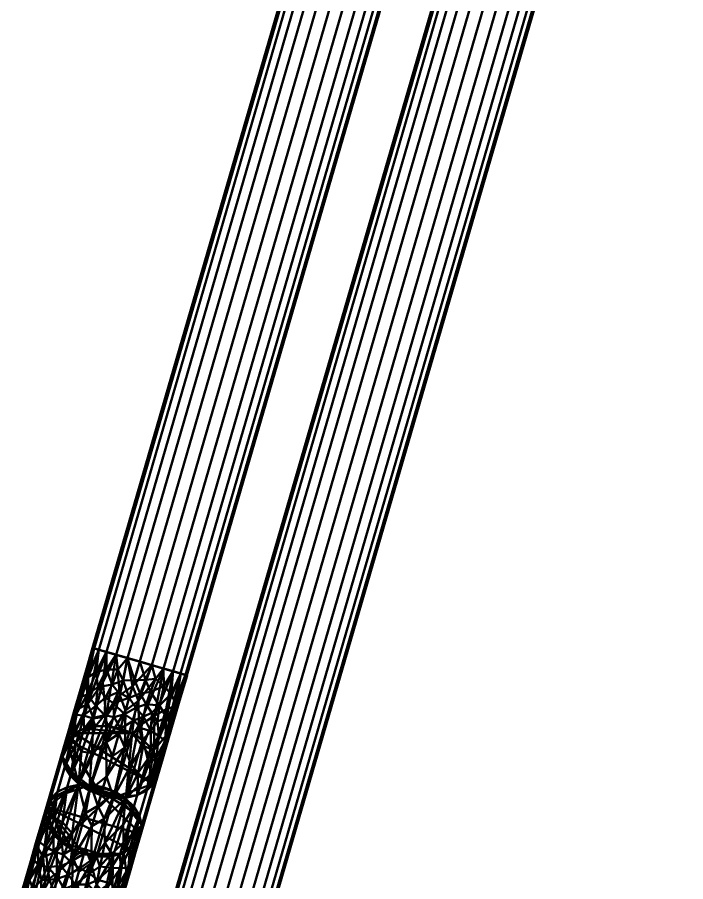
# Model space of a CAD drawing. Header units: inches. Extents: x -1654 to 1344, y -1538 to 36.
# Drawn here: x 1078.5 to 1160, y -923.2 to -817.7 of the extents above; entities that cross this region are included whole.
import ezdxf

# ---------------------------------------------------------------- set-up
doc = ezdxf.new("R2010")
doc.units = ezdxf.units.IN
doc.header["$MEASUREMENT"] = 0
doc.linetypes.add('Center', pattern=[1.25, 0.25, -0.1875, 0.625, -0.1875])
for name, color, linetype, lineweight in [('M-HVAC-DUCT', 1, 'Center', 30), ('M-HVAC-DUCT-RA', 1, 'Continuous', 50), ('M-HVAC-DUCT-SA', 1, 'Continuous', 50)]:
    doc.layers.add(name, color=color, linetype=linetype, lineweight=lineweight)

# ---------------------------------------------------------------- blocks, each defined once
blk = doc.blocks.new('Round Elbow - 1_5 D-693820-_3D_')
at = {"layer": 'M-HVAC-DUCT', "color": 8, "linetype": 'Continuous', "lineweight": 50}
mesh = blk.add_polyface(dxfattribs=at)
corners = [(1.03, 9.51), (-0.79, 8.02), (-2.86, 6.91), (-5.11, 6.23), (-7.46, 6), (-7.46, 5.8, 1.55), (-7.46, 5.2, 3), (-7.46, 4.24, 4.24), (-7.46, 3, 5.2), (-7.46, 1.55, 5.8), (-7.46, 0, 6), (-4.64, 0.22, 6), (-1.89, 0.88, 6), (0.72, 1.96, 6), (3.12, 3.44, 6), (5.27, 5.27, 6), (4.17, 6.37, 5.8), (3.15, 7.39, 5.2), (2.27, 8.27, 4.24), (1.6, 8.95, 3), (1.17, 9.37, 1.55), (-1.81, 4.37, 5.05), (-3.82, 6.01, 2.46), (-0.76, 6.58, 3.65), (-3.7, 2.34, 5.69), (0.96, 4.27, 5.69), (-4.74, 3.91, 4.76), (-1.68, 7.2, 1.7), (0.79, 6.26, 4.76), (-5.39, 4.92, 3.65), (-3.03, 5.17, 4.05), (0.01, 8.03, 2.3), (-5.78, 5.66, 2.3), (-4.67, 6.18, 1.3), (-3.15, 6.59, 1.51), (-0.09, 8.4, 1.1), (0.8, 7.65, 3.65), (-1.33, 3.21, 5.66), (-2.1, 6.48, 2.81)]
mesh.append_faces([[corners[k] for k in face] for face in [(17, 25, 16), (2, 27, 1), (0, 35, 20)]], dxfattribs={"vtx0": -1, "vtx1": -1, "color": 8})
mesh.append_faces([[corners[k] for k in face] for face in [(36, 31, 23), (25, 37, 13), (14, 16, 25), (22, 29, 30), (5, 32, 33), (29, 7, 26), (18, 36, 28), (24, 21, 26), (32, 29, 22), (21, 37, 25), (38, 27, 34), (9, 11, 24), (25, 17, 28), (25, 28, 21), (26, 21, 30), (2, 33, 34), (27, 31, 35), (23, 21, 28), (30, 29, 26), (24, 26, 8), (30, 23, 38), (35, 31, 20), (21, 23, 30), (31, 27, 38), (29, 32, 6), (33, 32, 22), (33, 22, 34), (5, 33, 3), (38, 34, 22), (2, 34, 27), (27, 35, 1), (31, 36, 19), (28, 36, 23), (21, 24, 37), (12, 37, 24), (30, 38, 22), (31, 38, 23)]], dxfattribs={"vtx0": -1, "vtx1": -1, "vtx2": -1, "color": 8})
mesh.append_faces([[corners[k] for k in face] for face in [(24, 11, 12), (31, 19, 20), (29, 6, 7), (32, 5, 6), (36, 18, 19)]], dxfattribs={"vtx0": -1, "vtx2": -1, "color": 8})
mesh.append_faces([[corners[k] for k in face] for face in [(4, 5, 3), (15, 16, 14)]], dxfattribs={"vtx1": -1, "color": 8})
mesh.append_faces([[corners[k] for k in face] for face in [(8, 9, 24), (12, 13, 37), (2, 3, 33), (7, 8, 26), (17, 18, 28), (0, 1, 35), (13, 14, 25)]], dxfattribs={"vtx1": -1, "vtx2": -1, "color": 8})
mesh.append_faces([[corners[k] for k in face] for face in [(9, 10, 11)]], dxfattribs={"vtx2": -1, "color": 8})
mesh = blk.add_polyface(dxfattribs=at)
corners = [(5.27, 5.27, -6), (3.12, 3.44, -6), (0.72, 1.96, -6), (-1.89, 0.88, -6), (-4.64, 0.22, -6), (-7.46, 0, -6), (-7.46, 1.55, -5.8), (-7.46, 3, -5.2), (-7.46, 4.24, -4.24), (-7.46, 5.2, -3), (-7.46, 5.8, -1.55), (-7.46, 6), (-5.11, 6.23), (-2.86, 6.91), (-0.79, 8.02), (1.03, 9.51), (1.17, 9.37, -1.55), (1.6, 8.95, -3), (2.27, 8.27, -4.24), (3.15, 7.39, -5.2), (4.17, 6.37, -5.8), (-1.81, 4.37, -5.05), (-4.29, 5.95, -2.3), (-1.17, 7.24, -2.3), (0.96, 4.27, -5.69), (-3.7, 2.34, -5.69), (-4.74, 3.91, -4.76), (0.59, 6.12, -4.76), (-2.98, 5.41, -3.81), (-5.39, 4.92, -3.65), (0.33, 7.29, -3.65), (-1.06, 5.98, -4.09), (-1.87, 6.36, -3.17), (-2.7, 6.54, -2.18), (-3.75, 6.48, -1.11), (-1.92, 7.24, -1.11), (-5.51, 6.01, -1.3), (-0.35, 8.15, -1.3), (-5.97, 5.58, -2.42), (0.28, 8.17, -2.42), (-1.33, 3.21, -5.66)]
mesh.append_faces([[corners[k] for k in face] for face in [(16, 37, 15), (18, 30, 17), (2, 24, 1), (7, 25, 6), (11, 36, 10), (15, 37, 14), (10, 38, 9)]], dxfattribs={"vtx0": -1, "vtx1": -1, "color": 8})
mesh.append_faces([[corners[k] for k in face] for face in [(24, 27, 19), (36, 38, 10), (36, 12, 34), (18, 27, 30), (20, 1, 24), (29, 22, 28), (29, 9, 38), (21, 24, 40), (32, 33, 23), (26, 25, 7), (4, 6, 25), (35, 23, 33), (13, 35, 34), (21, 31, 27), (35, 37, 23), (25, 26, 21), (8, 29, 26), (23, 37, 39), (30, 31, 32), (25, 40, 3), (21, 28, 31), (24, 21, 27), (28, 33, 32), (31, 30, 27), (26, 28, 21), (39, 30, 23), (28, 26, 29), (32, 31, 28), (33, 28, 22), (30, 32, 23), (34, 33, 22), (33, 34, 35), (36, 34, 22), (37, 35, 14), (38, 36, 22), (29, 38, 22), (16, 39, 37), (30, 39, 17), (40, 24, 2), (25, 21, 40)]], dxfattribs={"vtx0": -1, "vtx1": -1, "vtx2": -1, "color": 8})
mesh.append_faces([[corners[k] for k in face] for face in [(39, 16, 17)]], dxfattribs={"vtx0": -1, "vtx2": -1, "color": 8})
mesh.append_faces([[corners[k] for k in face] for face in [(5, 6, 4)]], dxfattribs={"vtx1": -1, "color": 8})
mesh.append_faces([[corners[k] for k in face] for face in [(11, 12, 36), (19, 20, 24), (3, 4, 25), (8, 9, 29), (2, 3, 40), (18, 19, 27), (7, 8, 26), (12, 13, 34), (13, 14, 35)]], dxfattribs={"vtx1": -1, "vtx2": -1, "color": 8})
mesh.append_faces([[corners[k] for k in face] for face in [(20, 0, 1)]], dxfattribs={"vtx2": -1, "color": 8})
mesh = blk.add_polyface(dxfattribs=at)
corners = [(5.27, 5.27, 6), (6.37, 4.17, 5.8), (7.39, 3.15, 5.2), (8.27, 2.27, 4.24), (8.95, 1.6, 3), (9.37, 1.17, 1.55), (9.51, 1.03), (9.37, 1.17, -1.55), (8.95, 1.6, -3), (8.27, 2.27, -4.24), (7.39, 3.15, -5.2), (6.37, 4.17, -5.8), (5.27, 5.27, -6), (4.17, 6.37, -5.8), (3.15, 7.39, -5.2), (2.27, 8.27, -4.24), (1.6, 8.95, -3), (1.17, 9.37, -1.55), (1.03, 9.51), (1.17, 9.37, 1.55), (1.6, 8.95, 3), (2.27, 8.27, 4.24), (3.15, 7.39, 5.2), (4.17, 6.37, 5.8)]
mesh.append_faces([[corners[k] for k in face] for face in [(9, 7, 8), (19, 17, 18)]], dxfattribs={"vtx0": -1, "color": 8})
mesh.append_faces([[corners[k] for k in face] for face in [(23, 11, 22)]], dxfattribs={"vtx0": -1, "vtx1": -1, "color": 8})
mesh.append_faces([[corners[k] for k in face] for face in [(6, 23, 1, 2)]], dxfattribs={"vtx0": -1, "vtx1": -1, "vtx3": -1, "color": 8})
mesh.append_faces([[corners[k] for k in face] for face in [(17, 21, 22), (6, 2, 3)]], dxfattribs={"vtx0": -1, "vtx2": -1, "color": 8})
mesh.append_faces([[corners[k] for k in face] for face in [(11, 16, 17, 22)]], dxfattribs={"vtx0": -1, "vtx2": -1, "vtx3": -1, "color": 8})
mesh.append_faces([[corners[k] for k in face] for face in [(17, 19, 20, 21)]], dxfattribs={"vtx0": -1, "vtx3": -1, "color": 8})
mesh.append_faces([[corners[k] for k in face] for face in [(0, 1, 23)]], dxfattribs={"vtx1": -1, "color": 8})
mesh.append_faces([[corners[k] for k in face] for face in [(15, 16, 11, 14)]], dxfattribs={"vtx1": -1, "vtx2": -1, "color": 8})
mesh.append_faces([[corners[k] for k in face] for face in [(6, 7, 11, 23)]], dxfattribs={"vtx1": -1, "vtx2": -1, "vtx3": -1, "color": 8})
mesh.append_faces([[corners[k] for k in face] for face in [(4, 5, 6, 3)]], dxfattribs={"vtx2": -1, "color": 8})
mesh.append_faces([[corners[k] for k in face] for face in [(9, 10, 11, 7)]], dxfattribs={"vtx2": -1, "vtx3": -1, "color": 8})
mesh.append_faces([[corners[k] for k in face] for face in [(11, 12, 13, 14)]], dxfattribs={"vtx3": -1, "color": 8})
mesh = blk.add_polyface(dxfattribs=at)
corners = [(-7.46, 0, 6), (-7.46, 1.55, 5.8), (-7.46, 3, 5.2), (-7.46, 4.24, 4.24), (-7.46, 5.2, 3), (-7.46, 5.8, 1.55), (-7.46, 6), (-7.46, 5.8, -1.55), (-7.46, 5.2, -3), (-7.46, 4.24, -4.24), (-7.46, 3, -5.2), (-7.46, 1.55, -5.8), (-7.46, 0, -6), (-7.46, -1.55, -5.8), (-7.46, -3, -5.2), (-7.46, -4.24, -4.24), (-7.46, -5.2, -3), (-7.46, -5.8, -1.55), (-7.46, -6), (-7.46, -5.8, 1.55), (-7.46, -5.2, 3), (-7.46, -4.24, 4.24), (-7.46, -3, 5.2), (-7.46, -1.55, 5.8)]
mesh.append_faces([[corners[k] for k in face] for face in [(7, 12, 6)]], dxfattribs={"vtx0": -1, "vtx1": -1, "color": 8})
mesh.append_faces([[corners[k] for k in face] for face in [(17, 0, 12, 16)]], dxfattribs={"vtx0": -1, "vtx1": -1, "vtx2": -1, "color": 8})
mesh.append_faces([[corners[k] for k in face] for face in [(17, 21, 22)]], dxfattribs={"vtx0": -1, "vtx2": -1, "color": 8})
mesh.append_faces([[corners[k] for k in face] for face in [(12, 7, 8, 9)]], dxfattribs={"vtx0": -1, "vtx3": -1, "color": 8})
mesh.append_faces([[corners[k] for k in face] for face in [(18, 19, 17)]], dxfattribs={"vtx1": -1, "color": 8})
mesh.append_faces([[corners[k] for k in face] for face in [(1, 2, 12, 0), (20, 21, 17, 19)]], dxfattribs={"vtx1": -1, "vtx2": -1, "color": 8})
mesh.append_faces([[corners[k] for k in face] for face in [(2, 3, 6, 12)]], dxfattribs={"vtx1": -1, "vtx2": -1, "vtx3": -1, "color": 8})
mesh.append_faces([[corners[k] for k in face] for face in [(10, 11, 12, 9), (12, 13, 14), (4, 5, 6, 3)]], dxfattribs={"vtx2": -1, "color": 8})
mesh.append_faces([[corners[k] for k in face] for face in [(14, 15, 16, 12), (22, 23, 0, 17)]], dxfattribs={"vtx2": -1, "vtx3": -1, "color": 8})
mesh = blk.add_polyface(dxfattribs=at)
corners = [(9.51, 1.03), (7.15, -1.04), (4.54, -2.78), (1.73, -4.17), (-1.24, -5.18), (-4.32, -5.79), (-7.46, -6), (-7.46, -5.8, -1.55), (-7.46, -5.2, -3), (-7.46, -4.24, -4.24), (-7.46, -3, -5.2), (-7.46, -1.55, -5.8), (-7.46, 0, -6), (-4.64, 0.22, -6), (-1.89, 0.88, -6), (0.72, 1.96, -6), (3.12, 3.44, -6), (5.27, 5.27, -6), (6.37, 4.17, -5.8), (7.39, 3.15, -5.2), (8.27, 2.27, -4.24), (8.95, 1.6, -3), (9.37, 1.17, -1.55), (0.23, -0.55, -5.63), (0.11, -4.39, -2.07), (-2.79, -0.58, -5.89), (2.38, 1.56, -5.89), (-2.84, -5.43, -1.18), (3.12, -3.41, -1.18), (2.43, -1.39, -4.67), (4.92, -1.92, -2.51), (-1.62, -4.06, -3.58), (-2.77, -3.22, -4.7), (5.64, -0.66, -3.6), (2.27, -2.88, -3.27), (-3.23, -2.25, -5.37), (4.22, 1.29, -5.51)]
mesh.append_faces([[corners[k] for k in face] for face in [(22, 30, 21), (10, 32, 9), (8, 27, 7), (2, 28, 1), (17, 26, 16), (12, 25, 11), (11, 35, 10)]], dxfattribs={"vtx0": -1, "vtx1": -1, "color": 8})
mesh.append_faces([[corners[k] for k in face] for face in [(25, 35, 11), (35, 32, 10), (32, 31, 9), (29, 33, 34), (32, 35, 29), (24, 34, 30), (29, 20, 33), (28, 27, 24), (31, 24, 8), (35, 25, 23), (27, 8, 24), (34, 33, 30), (30, 22, 28), (31, 32, 29), (26, 23, 25), (21, 30, 33), (29, 23, 36), (30, 28, 24), (1, 28, 22), (36, 26, 18), (27, 28, 4), (5, 7, 27), (24, 31, 34), (29, 34, 31), (29, 35, 23), (29, 36, 19), (26, 36, 23)]], dxfattribs={"vtx0": -1, "vtx1": -1, "vtx2": -1, "color": 8})
mesh.append_faces([[corners[k] for k in face] for face in [(25, 12, 13), (27, 4, 5), (26, 17, 18), (25, 13, 14), (33, 20, 21), (31, 8, 9), (28, 2, 3)]], dxfattribs={"vtx0": -1, "vtx2": -1, "color": 8})
mesh.append_faces([[corners[k] for k in face] for face in [(18, 19, 36), (3, 4, 28), (19, 20, 29), (15, 16, 26)]], dxfattribs={"vtx1": -1, "vtx2": -1, "color": 8})
mesh.append_faces([[corners[k] for k in face] for face in [(14, 15, 26, 25)]], dxfattribs={"vtx1": -1, "vtx2": -1, "vtx3": -1, "color": 8})
mesh.append_faces([[corners[k] for k in face] for face in [(5, 6, 7), (22, 0, 1)]], dxfattribs={"vtx2": -1, "color": 8})
mesh = blk.add_polyface(dxfattribs=at)
corners = [(5.27, 5.27, 6), (3.12, 3.44, 6), (0.72, 1.96, 6), (-1.89, 0.88, 6), (-4.64, 0.22, 6), (-7.46, 0, 6), (-7.46, -1.55, 5.8), (-7.46, -3, 5.2), (-7.46, -4.24, 4.24), (-7.46, -5.2, 3), (-7.46, -5.8, 1.55), (-7.46, -6), (-4.32, -5.79), (-1.24, -5.18), (1.73, -4.17), (4.54, -2.78), (7.15, -1.04), (9.51, 1.03), (9.37, 1.17, 1.55), (8.95, 1.6, 3), (8.27, 2.27, 4.24), (7.39, 3.15, 5.2), (6.37, 4.17, 5.8), (0.23, -0.55, 5.63), (0.11, -4.39, 2.07), (2.38, 1.56, 5.89), (-2.79, -0.58, 5.89), (-2.84, -5.43, 1.18), (3.12, -3.41, 1.18), (-0.74, -2.7, 4.67), (4.92, -1.92, 2.51), (0.78, -3.34, 3.5), (4.23, -0.32, 4.7), (5.06, -0.92, 3.75), (3.87, 0.69, 5.37), (-3.76, -4.49, 3.61), (-3.9, -2.07, 5.51)]
mesh.append_faces([[corners[k] for k in face] for face in [(18, 16, 17)]], dxfattribs={"vtx0": -1, "color": 8})
mesh.append_faces([[corners[k] for k in face] for face in [(0, 25, 22), (14, 28, 13), (5, 26, 4), (4, 26, 3), (8, 29, 7), (16, 28, 15), (7, 36, 6), (2, 25, 1), (22, 34, 21), (21, 32, 20)]], dxfattribs={"vtx0": -1, "vtx1": -1, "color": 8})
mesh.append_faces([[corners[k] for k in face] for face in [(33, 32, 31), (35, 24, 31), (34, 25, 23), (10, 12, 27), (9, 27, 24), (25, 26, 23), (29, 23, 36), (13, 28, 27), (36, 26, 6), (25, 34, 22), (16, 18, 28), (24, 27, 28), (30, 24, 28), (19, 33, 30), (31, 30, 33), (30, 31, 24), (18, 30, 28), (34, 32, 21), (29, 8, 35), (32, 34, 29), (32, 33, 20), (31, 32, 29), (29, 34, 23), (24, 35, 9), (29, 35, 31), (29, 36, 7), (26, 36, 23)]], dxfattribs={"vtx0": -1, "vtx1": -1, "vtx2": -1, "color": 8})
mesh.append_faces([[corners[k] for k in face] for face in [(27, 12, 13), (26, 5, 6), (30, 18, 19), (25, 0, 1), (27, 9, 10)]], dxfattribs={"vtx0": -1, "vtx2": -1, "color": 8})
mesh.append_faces([[corners[k] for k in face] for face in [(25, 2, 3, 26)]], dxfattribs={"vtx0": -1, "vtx2": -1, "vtx3": -1, "color": 8})
mesh.append_faces([[corners[k] for k in face] for face in [(8, 9, 35), (14, 15, 28), (19, 20, 33)]], dxfattribs={"vtx1": -1, "vtx2": -1, "color": 8})
mesh.append_faces([[corners[k] for k in face] for face in [(10, 11, 12)]], dxfattribs={"vtx2": -1, "color": 8})

msp = doc.modelspace()

# ---------------------------------------------------------------- linework, layer by layer
at = {"layer": 'M-HVAC-DUCT', "color": 5}
for p, q in [((1145.67, -716.51, 1314), (1093.4, -896.32, 1314)), ((1145.67, -716.51, 1314), (1093.4, -896.32, 1314)), ((1089.85, -908.54, 1319.27), (1087.77, -915.7, 1326.73)), ((1089.85, -908.54, 1319.27), (1087.77, -915.7, 1326.73))]:
    msp.add_line(p, q, dxfattribs=at)
at = {"layer": 'M-HVAC-DUCT'}
msp.add_line((1154.27, -751.43, 1328), (1098, -945, 1328), dxfattribs=at)
msp.add_line((1154.27, -751.43, 1328), (1098, -945, 1328), dxfattribs=at)
at = {"layer": 'M-HVAC-DUCT', "color": 5, "extrusion": (-0.960246, 0.279157, 0)}
msp.add_arc((555.46, 1332, -1300.15), 18, 270, 315, dxfattribs=at)
at = {"layer": 'M-HVAC-DUCT', "color": 5, "extrusion": (0.960246, -0.279157, 0)}
msp.add_arc((-588.37, 1314, 1300.15), 18, 45, 90, dxfattribs=at)

# ---------------------------------------------------------------- block references
at = {"layer": 'M-HVAC-DUCT-SA', "color": 8, "extrusion": (-0.960246, 0.279157, 0)}
msp.add_blockref('Round Elbow - 1_5 D-693820-_3D_', (562.91, 1314, -1300.15), dxfattribs=at)
at = {"layer": 'M-HVAC-DUCT-SA', "color": 8, "extrusion": (0.960246, -0.279157, 0), "rotation": 134.9999999999989}
msp.add_blockref('Round Elbow - 1_5 D-693820-_3D_', (-580.91, 1332, 1300.15), dxfattribs=at)

# ---------------------------------------------------------------- meshes
at = {"layer": 'M-HVAC-DUCT-RA', "color": 8}
mesh = msp.add_polyface(dxfattribs=at)
corners = [(1154.27, -751.43, 1334), (1152.78, -750.99, 1333.8), (1151.39, -750.59, 1333.2), (1150.2, -750.24, 1332.24), (1149.28, -749.98, 1331), (1148.7, -749.81, 1329.55), (1148.51, -749.75, 1328), (1092.23, -943.32, 1328), (1092.43, -943.38, 1329.55), (1093.01, -943.55, 1331), (1093.92, -943.81, 1332.24), (1095.11, -944.16, 1333.2), (1096.5, -944.57, 1333.8), (1098, -945, 1334)]
mesh.append_faces([[corners[k] for k in face] for face in [(8, 9, 4, 5), (3, 4, 9, 10), (11, 12, 1, 2), (2, 3, 10, 11)]], dxfattribs={"vtx1": -1, "vtx3": -1, "color": 8})
mesh.append_faces([[corners[k] for k in face] for face in [(6, 7, 8, 5)]], dxfattribs={"vtx2": -1, "color": 8})
mesh.append_faces([[corners[k] for k in face] for face in [(12, 13, 0, 1)]], dxfattribs={"vtx3": -1, "color": 8})
mesh = msp.add_polyface(dxfattribs=at)
corners = [(1148.51, -749.75, 1328), (1148.7, -749.81, 1326.45), (1149.28, -749.98, 1325), (1150.2, -750.24, 1323.76), (1151.39, -750.59, 1322.8), (1152.78, -750.99, 1322.2), (1154.27, -751.43, 1322), (1098, -945, 1322), (1096.5, -944.57, 1322.2), (1095.11, -944.16, 1322.8), (1093.92, -943.81, 1323.76), (1093.01, -943.55, 1325), (1092.43, -943.38, 1326.45), (1092.23, -943.32, 1328)]
mesh.append_faces([[corners[k] for k in face] for face in [(7, 8, 5, 6)]], dxfattribs={"vtx1": -1, "color": 8})
mesh.append_faces([[corners[k] for k in face] for face in [(8, 9, 4, 5), (3, 4, 9, 10), (11, 12, 1, 2), (2, 3, 10, 11)]], dxfattribs={"vtx1": -1, "vtx3": -1, "color": 8})
mesh.append_faces([[corners[k] for k in face] for face in [(12, 13, 0, 1)]], dxfattribs={"vtx3": -1, "color": 8})
mesh = msp.add_polyface(dxfattribs=at)
corners = [(1160.03, -753.1, 1328), (1159.83, -753.05, 1329.55), (1159.26, -752.88, 1331), (1158.34, -752.61, 1332.24), (1157.15, -752.26, 1333.2), (1155.76, -751.86, 1333.8), (1154.27, -751.43, 1334), (1098, -945, 1334), (1099.49, -945.43, 1333.8), (1100.88, -945.84, 1333.2), (1102.07, -946.18, 1332.24), (1102.98, -946.45, 1331), (1103.56, -946.62, 1329.55), (1103.76, -946.67, 1328)]
mesh.append_faces([[corners[k] for k in face] for face in [(7, 8, 5, 6)]], dxfattribs={"vtx1": -1, "color": 8})
mesh.append_faces([[corners[k] for k in face] for face in [(8, 9, 4, 5), (3, 4, 9, 10), (11, 12, 1, 2), (2, 3, 10, 11)]], dxfattribs={"vtx1": -1, "vtx3": -1, "color": 8})
mesh.append_faces([[corners[k] for k in face] for face in [(12, 13, 0, 1)]], dxfattribs={"vtx3": -1, "color": 8})
mesh = msp.add_polyface(dxfattribs=at)
corners = [(1154.27, -751.43, 1322), (1155.76, -751.86, 1322.2), (1157.15, -752.26, 1322.8), (1158.34, -752.61, 1323.76), (1159.26, -752.88, 1325), (1159.83, -753.05, 1326.45), (1160.03, -753.1, 1328), (1103.76, -946.67, 1328), (1103.56, -946.62, 1326.45), (1102.98, -946.45, 1325), (1102.07, -946.18, 1323.76), (1100.88, -945.84, 1322.8), (1099.49, -945.43, 1322.2), (1098, -945, 1322)]
mesh.append_faces([[corners[k] for k in face] for face in [(7, 8, 5, 6)]], dxfattribs={"vtx1": -1, "color": 8})
mesh.append_faces([[corners[k] for k in face] for face in [(8, 9, 4, 5), (3, 4, 9, 10), (11, 12, 1, 2), (2, 3, 10, 11)]], dxfattribs={"vtx1": -1, "vtx3": -1, "color": 8})
mesh.append_faces([[corners[k] for k in face] for face in [(12, 13, 0, 1)]], dxfattribs={"vtx3": -1, "color": 8})
at = {"layer": 'M-HVAC-DUCT-SA', "color": 8}
mesh = msp.add_polyface(dxfattribs=at)
corners = [(1145.67, -716.51, 1320), (1144.18, -716.08, 1319.8), (1142.79, -715.67, 1319.2), (1141.6, -715.33, 1318.24), (1140.69, -715.06, 1317), (1140.11, -714.89, 1315.55), (1139.91, -714.84, 1314), (1087.64, -894.65, 1314), (1087.84, -894.7, 1315.55), (1088.41, -894.87, 1317), (1089.33, -895.14, 1318.24), (1090.52, -895.48, 1319.2), (1091.91, -895.89, 1319.8), (1093.4, -896.32, 1320)]
mesh.append_faces([[corners[k] for k in face] for face in [(8, 9, 4, 5), (3, 4, 9, 10), (11, 12, 1, 2), (2, 3, 10, 11)]], dxfattribs={"vtx1": -1, "vtx3": -1, "color": 8})
mesh.append_faces([[corners[k] for k in face] for face in [(6, 7, 8, 5)]], dxfattribs={"vtx2": -1, "color": 8})
mesh.append_faces([[corners[k] for k in face] for face in [(12, 13, 0, 1)]], dxfattribs={"vtx3": -1, "color": 8})
mesh = msp.add_polyface(dxfattribs=at)
corners = [(1139.91, -714.84, 1314), (1140.11, -714.89, 1312.45), (1140.69, -715.06, 1311), (1141.6, -715.33, 1309.76), (1142.79, -715.67, 1308.8), (1144.18, -716.08, 1308.2), (1145.67, -716.51, 1308), (1093.4, -896.32, 1308), (1091.91, -895.89, 1308.2), (1090.52, -895.48, 1308.8), (1089.33, -895.14, 1309.76), (1088.41, -894.87, 1311), (1087.84, -894.7, 1312.45), (1087.64, -894.65, 1314)]
mesh.append_faces([[corners[k] for k in face] for face in [(7, 8, 5, 6)]], dxfattribs={"vtx1": -1, "color": 8})
mesh.append_faces([[corners[k] for k in face] for face in [(8, 9, 4, 5), (3, 4, 9, 10), (11, 12, 1, 2), (2, 3, 10, 11)]], dxfattribs={"vtx1": -1, "vtx3": -1, "color": 8})
mesh.append_faces([[corners[k] for k in face] for face in [(12, 13, 0, 1)]], dxfattribs={"vtx3": -1, "color": 8})
mesh = msp.add_polyface(dxfattribs=at)
corners = [(1151.44, -718.19, 1314), (1151.24, -718.13, 1315.55), (1150.66, -717.96, 1317), (1149.75, -717.7, 1318.24), (1148.56, -717.35, 1319.2), (1147.17, -716.94, 1319.8), (1145.67, -716.51, 1320), (1093.4, -896.32, 1320), (1094.89, -896.75, 1319.8), (1096.28, -897.16, 1319.2), (1097.48, -897.5, 1318.24), (1098.39, -897.77, 1317), (1098.97, -897.94, 1315.55), (1099.16, -898, 1314)]
mesh.append_faces([[corners[k] for k in face] for face in [(7, 8, 5, 6)]], dxfattribs={"vtx1": -1, "color": 8})
mesh.append_faces([[corners[k] for k in face] for face in [(8, 9, 4, 5), (3, 4, 9, 10), (11, 12, 1, 2), (2, 3, 10, 11)]], dxfattribs={"vtx1": -1, "vtx3": -1, "color": 8})
mesh.append_faces([[corners[k] for k in face] for face in [(12, 13, 0, 1)]], dxfattribs={"vtx3": -1, "color": 8})
mesh = msp.add_polyface(dxfattribs=at)
corners = [(1145.67, -716.51, 1308), (1147.17, -716.94, 1308.2), (1148.56, -717.35, 1308.8), (1149.75, -717.7, 1309.76), (1150.66, -717.96, 1311), (1151.24, -718.13, 1312.45), (1151.44, -718.19, 1314), (1099.16, -898, 1314), (1098.97, -897.94, 1312.45), (1098.39, -897.77, 1311), (1097.48, -897.5, 1309.76), (1096.28, -897.16, 1308.8), (1094.89, -896.75, 1308.2), (1093.4, -896.32, 1308)]
mesh.append_faces([[corners[k] for k in face] for face in [(7, 8, 5, 6)]], dxfattribs={"vtx1": -1, "color": 8})
mesh.append_faces([[corners[k] for k in face] for face in [(8, 9, 4, 5), (3, 4, 9, 10), (11, 12, 1, 2), (2, 3, 10, 11)]], dxfattribs={"vtx1": -1, "vtx3": -1, "color": 8})
mesh.append_faces([[corners[k] for k in face] for face in [(12, 13, 0, 1)]], dxfattribs={"vtx3": -1, "color": 8})
mesh = msp.add_polyface(dxfattribs=at)
corners = [(1087.64, -894.65, 1314), (1087.84, -894.7, 1312.45), (1088.41, -894.87, 1311), (1089.33, -895.14, 1309.76), (1090.52, -895.48, 1308.8), (1091.91, -895.89, 1308.2), (1093.4, -896.32, 1308), (1094.89, -896.75, 1308.2), (1096.28, -897.16, 1308.8), (1097.48, -897.5, 1309.76), (1098.39, -897.77, 1311), (1098.97, -897.94, 1312.45), (1099.16, -898, 1314), (1098.97, -897.94, 1315.55), (1098.39, -897.77, 1317), (1097.48, -897.5, 1318.24), (1096.28, -897.16, 1319.2), (1094.89, -896.75, 1319.8), (1093.4, -896.32, 1320), (1091.91, -895.89, 1319.8), (1090.52, -895.48, 1319.2), (1089.33, -895.14, 1318.24), (1088.41, -894.87, 1317), (1087.84, -894.7, 1315.55)]
mesh.append_faces([[corners[k] for k in face] for face in [(23, 21, 22), (17, 15, 16), (5, 3, 4), (11, 9, 10)]], dxfattribs={"vtx0": -1, "color": 8})
mesh.append_faces([[corners[k] for k in face] for face in [(13, 17, 11, 12), (7, 23, 5, 6)]], dxfattribs={"vtx0": -1, "vtx1": -1, "color": 8})
mesh.append_faces([[corners[k] for k in face] for face in [(7, 11, 23)]], dxfattribs={"vtx0": -1, "vtx1": -1, "vtx2": -1, "color": 8})
mesh.append_faces([[corners[k] for k in face] for face in [(11, 17, 19, 23)]], dxfattribs={"vtx0": -1, "vtx1": -1, "vtx2": -1, "vtx3": -1, "color": 8})
mesh.append_faces([[corners[k] for k in face] for face in [(17, 18, 19)]], dxfattribs={"vtx2": -1, "color": 8})
mesh.append_faces([[corners[k] for k in face] for face in [(19, 20, 21, 23), (13, 14, 15, 17), (23, 0, 1, 5), (1, 2, 3, 5), (7, 8, 9, 11)]], dxfattribs={"vtx2": -1, "vtx3": -1, "color": 8})
mesh = msp.add_polyface(dxfattribs=at)
corners = [(1091.03, -904.47, 1323.51), (1089.5, -904.17, 1323.37), (1087.99, -904.18, 1322.95), (1086.61, -904.48, 1322.27), (1085.45, -905.05, 1321.39), (1084.59, -905.87, 1320.37), (1084.09, -906.87, 1319.27), (1082.01, -914.03, 1326.73), (1082.51, -913.03, 1327.83), (1083.37, -912.21, 1328.85), (1084.53, -911.64, 1329.73), (1085.91, -911.34, 1330.4), (1087.42, -911.33, 1330.83), (1088.95, -911.63, 1330.97)]
mesh.append_faces([[corners[k] for k in face] for face in [(7, 8, 5, 6)]], dxfattribs={"vtx1": -1, "color": 8})
mesh.append_faces([[corners[k] for k in face] for face in [(8, 9, 4, 5), (3, 4, 9, 10), (11, 12, 1, 2), (2, 3, 10, 11)]], dxfattribs={"vtx1": -1, "vtx3": -1, "color": 8})
mesh.append_faces([[corners[k] for k in face] for face in [(12, 13, 0, 1)]], dxfattribs={"vtx3": -1, "color": 8})
mesh = msp.add_polyface(dxfattribs=at)
corners = [(1084.09, -906.87, 1319.27), (1084.59, -905.87, 1320.37), (1085.45, -905.05, 1321.39), (1086.61, -904.48, 1322.27), (1087.99, -904.18, 1322.95), (1089.5, -904.17, 1323.37), (1091.03, -904.47, 1323.51), (1092.48, -905.04, 1323.37), (1093.75, -905.85, 1322.95), (1094.76, -906.85, 1322.27), (1095.43, -907.96, 1321.39), (1095.72, -909.11, 1320.37), (1095.61, -910.22, 1319.27), (1095.11, -911.21, 1318.17), (1094.25, -912.03, 1317.15), (1093.09, -912.61, 1316.27), (1091.7, -912.91, 1315.6), (1090.2, -912.91, 1315.17), (1088.66, -912.62, 1315.03), (1087.21, -912.04, 1315.17), (1085.94, -911.23, 1315.6), (1084.94, -910.24, 1316.27), (1084.27, -909.13, 1317.15), (1083.98, -907.98, 1318.17)]
mesh.append_faces([[corners[k] for k in face] for face in [(13, 11, 12), (7, 5, 6)]], dxfattribs={"vtx0": -1, "color": 8})
mesh.append_faces([[corners[k] for k in face] for face in [(1, 20, 23, 0)]], dxfattribs={"vtx0": -1, "vtx1": -1, "color": 8})
mesh.append_faces([[corners[k] for k in face] for face in [(7, 11, 16)]], dxfattribs={"vtx0": -1, "vtx1": -1, "vtx2": -1, "color": 8})
mesh.append_faces([[corners[k] for k in face] for face in [(20, 5, 7, 16)]], dxfattribs={"vtx0": -1, "vtx1": -1, "vtx2": -1, "vtx3": -1, "color": 8})
mesh.append_faces([[corners[k] for k in face] for face in [(1, 4, 5, 20), (13, 15, 16, 11)]], dxfattribs={"vtx0": -1, "vtx2": -1, "vtx3": -1, "color": 8})
mesh.append_faces([[corners[k] for k in face] for face in [(11, 7, 8, 9)]], dxfattribs={"vtx0": -1, "vtx3": -1, "color": 8})
mesh.append_faces([[corners[k] for k in face] for face in [(14, 15, 13), (10, 11, 9)]], dxfattribs={"vtx1": -1, "color": 8})
mesh.append_faces([[corners[k] for k in face] for face in [(21, 22, 23, 20), (16, 17, 18)]], dxfattribs={"vtx2": -1, "color": 8})
mesh.append_faces([[corners[k] for k in face] for face in [(18, 19, 20, 16)]], dxfattribs={"vtx2": -1, "vtx3": -1, "color": 8})
mesh.append_faces([[corners[k] for k in face] for face in [(1, 2, 3, 4)]], dxfattribs={"vtx3": -1, "color": 8})
mesh = msp.add_polyface(dxfattribs=at)
corners = [(1095.61, -910.22, 1319.27), (1095.72, -909.11, 1320.37), (1095.43, -907.96, 1321.39), (1094.76, -906.85, 1322.27), (1093.75, -905.85, 1322.95), (1092.48, -905.04, 1323.37), (1091.03, -904.47, 1323.51), (1088.95, -911.63, 1330.97), (1090.4, -912.2, 1330.83), (1091.67, -913.01, 1330.4), (1092.68, -914.01, 1329.73), (1093.35, -915.12, 1328.85), (1093.64, -916.27, 1327.83), (1093.53, -917.38, 1326.73)]
mesh.append_faces([[corners[k] for k in face] for face in [(7, 8, 5, 6)]], dxfattribs={"vtx1": -1, "color": 8})
mesh.append_faces([[corners[k] for k in face] for face in [(8, 9, 4, 5), (3, 4, 9, 10), (11, 12, 1, 2), (2, 3, 10, 11)]], dxfattribs={"vtx1": -1, "vtx3": -1, "color": 8})
mesh.append_faces([[corners[k] for k in face] for face in [(12, 13, 0, 1)]], dxfattribs={"vtx3": -1, "color": 8})
mesh = msp.add_polyface(dxfattribs=at)
corners = [(1084.09, -906.87, 1319.27), (1083.98, -907.98, 1318.17), (1084.27, -909.13, 1317.15), (1084.94, -910.24, 1316.27), (1085.94, -911.23, 1315.6), (1087.21, -912.04, 1315.17), (1088.66, -912.62, 1315.03), (1086.58, -919.78, 1322.49), (1085.13, -919.2, 1322.63), (1083.86, -918.39, 1323.05), (1082.86, -917.4, 1323.73), (1082.19, -916.29, 1324.61), (1081.9, -915.14, 1325.63), (1082.01, -914.03, 1326.73)]
mesh.append_faces([[corners[k] for k in face] for face in [(7, 8, 5, 6)]], dxfattribs={"vtx1": -1, "color": 8})
mesh.append_faces([[corners[k] for k in face] for face in [(8, 9, 4, 5), (3, 4, 9, 10), (11, 12, 1, 2), (2, 3, 10, 11)]], dxfattribs={"vtx1": -1, "vtx3": -1, "color": 8})
mesh.append_faces([[corners[k] for k in face] for face in [(12, 13, 0, 1)]], dxfattribs={"vtx3": -1, "color": 8})
mesh = msp.add_polyface(dxfattribs=at)
corners = [(1088.66, -912.62, 1315.03), (1090.2, -912.91, 1315.17), (1091.7, -912.91, 1315.6), (1093.09, -912.61, 1316.27), (1094.25, -912.03, 1317.15), (1095.11, -911.21, 1318.17), (1095.61, -910.22, 1319.27), (1093.53, -917.38, 1326.73), (1093.03, -918.37, 1325.63), (1092.16, -919.19, 1324.61), (1091, -919.77, 1323.73), (1089.62, -920.07, 1323.05), (1088.11, -920.07, 1322.63), (1086.58, -919.78, 1322.49)]
mesh.append_faces([[corners[k] for k in face] for face in [(7, 8, 5, 6)]], dxfattribs={"vtx1": -1, "color": 8})
mesh.append_faces([[corners[k] for k in face] for face in [(8, 9, 4, 5), (3, 4, 9, 10), (11, 12, 1, 2), (2, 3, 10, 11)]], dxfattribs={"vtx1": -1, "vtx3": -1, "color": 8})
mesh.append_faces([[corners[k] for k in face] for face in [(12, 13, 0, 1)]], dxfattribs={"vtx3": -1, "color": 8})
mesh = msp.add_polyface(dxfattribs=at)
corners = [(1082.01, -914.03, 1326.73), (1081.9, -915.14, 1325.63), (1082.19, -916.29, 1324.61), (1082.86, -917.4, 1323.73), (1083.86, -918.39, 1323.05), (1085.13, -919.2, 1322.63), (1086.58, -919.78, 1322.49), (1088.11, -920.07, 1322.63), (1089.62, -920.07, 1323.05), (1091, -919.77, 1323.73), (1092.16, -919.19, 1324.61), (1093.03, -918.37, 1325.63), (1093.53, -917.38, 1326.73), (1093.64, -916.27, 1327.83), (1093.35, -915.12, 1328.85), (1092.68, -914.01, 1329.73), (1091.67, -913.01, 1330.4), (1090.4, -912.2, 1330.83), (1088.95, -911.63, 1330.97), (1087.42, -911.33, 1330.83), (1085.91, -911.34, 1330.4), (1084.53, -911.64, 1329.73), (1083.37, -912.21, 1328.85), (1082.51, -913.03, 1327.83)]
mesh.append_faces([[corners[k] for k in face] for face in [(11, 9, 10)]], dxfattribs={"vtx0": -1, "color": 8})
mesh.append_faces([[corners[k] for k in face] for face in [(1, 4, 23, 0), (20, 23, 19), (17, 13, 16)]], dxfattribs={"vtx0": -1, "vtx1": -1, "color": 8})
mesh.append_faces([[corners[k] for k in face] for face in [(4, 17, 19, 23), (17, 4, 8, 13)]], dxfattribs={"vtx0": -1, "vtx1": -1, "vtx2": -1, "vtx3": -1, "color": 8})
mesh.append_faces([[corners[k] for k in face] for face in [(12, 13, 11), (18, 19, 17)]], dxfattribs={"vtx1": -1, "color": 8})
mesh.append_faces([[corners[k] for k in face] for face in [(8, 9, 11, 13)]], dxfattribs={"vtx1": -1, "vtx2": -1, "vtx3": -1, "color": 8})
mesh.append_faces([[corners[k] for k in face] for face in [(21, 22, 23, 20), (6, 7, 8)]], dxfattribs={"vtx2": -1, "color": 8})
mesh.append_faces([[corners[k] for k in face] for face in [(4, 5, 6, 8)]], dxfattribs={"vtx2": -1, "vtx3": -1, "color": 8})
mesh.append_faces([[corners[k] for k in face] for face in [(1, 2, 3, 4), (13, 14, 15, 16)]], dxfattribs={"vtx3": -1, "color": 8})

doc.saveas('drawing.dxf')
